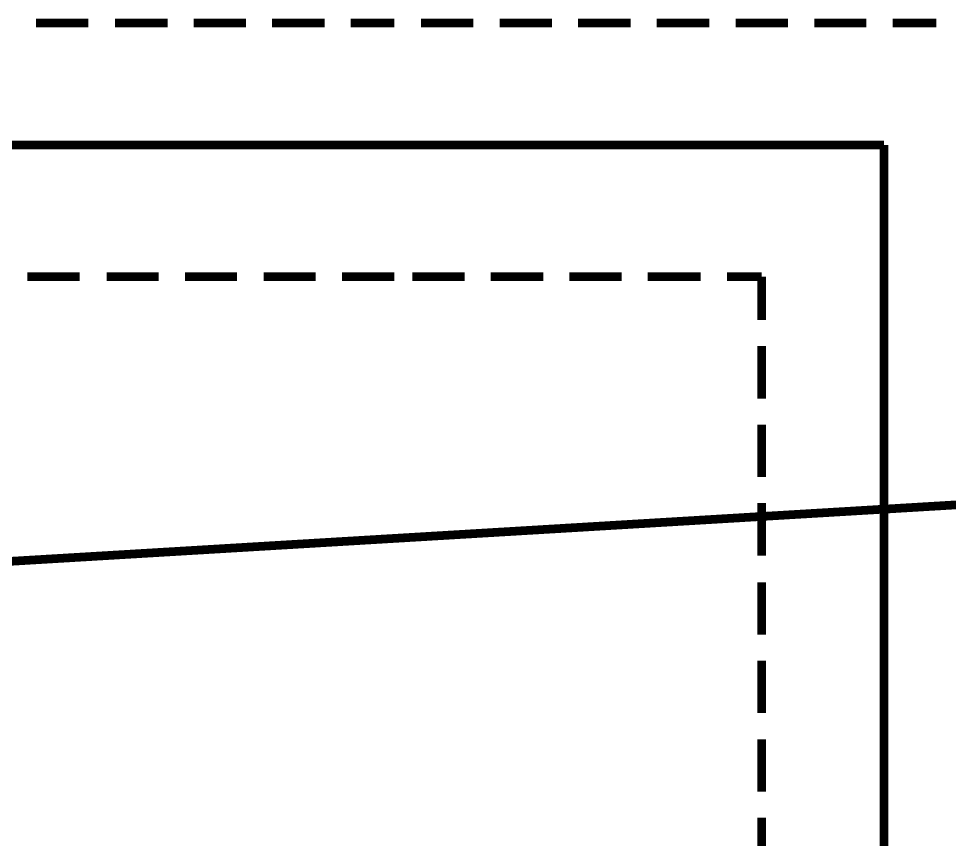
# Model space of a CAD drawing. Header units: metres. Extents: x -593 to 248, y 430 to 1024.
# Drawn here: x -22.889 to -18.372, y 685.426 to 689.411 of the extents above; entities that cross this region are included whole.
import ezdxf

# ---------------------------------------------------------------- set-up
doc = ezdxf.new("R2010")
doc.units = ezdxf.units.M
doc.header["$MEASUREMENT"] = 0
doc.layers.add('C00-00-00-BLACK', color=7, linetype='Continuous')
doc.layers.add('CFF-00-00', color=1, linetype='Continuous')

msp = doc.modelspace()

# ---------------------------------------------------------------- linework, layer by layer
at = {"layer": 'C00-00-00-BLACK', "const_width": 0.0423}
for points in [[(-22.5504, 689.3894), (-22.8041, 689.3894)], [(-22.1662, 689.3894), (-22.4209, 689.3894)], [(-21.7856, 689.3894), (-22.0392, 689.3894)], [(-21.4039, 689.3894), (-21.6589, 689.3894)], [(-21.0663, 689.3894), (-21.2772, 689.3894)], [(-20.6821, 689.3894), (-20.9368, 689.3894)], [(-20.3014, 689.3894), (-20.5551, 689.3894)], [(-19.9197, 689.3894), (-20.1748, 689.3894)], [(-19.5366, 689.3894), (-19.7931, 689.3894)], [(-19.1549, 689.3894), (-19.41, 689.3894)], [(-18.7746, 689.3894), (-19.0283, 689.3894)], [(-18.4356, 689.3894), (-18.648, 689.3894)], [(-18.6893, 688.7964), (-26.5343, 688.7964)], [(-18.6893, 673.0704), (-18.6893, 688.7964)], [(-22.592, 688.1584), (-22.8467, 688.1584)], [(-22.2089, 688.1584), (-22.4622, 688.1584)], [(-21.8286, 688.1584), (-22.0819, 688.1584)], [(-21.4469, 688.1584), (-21.7002, 688.1584)], [(-21.0663, 688.1584), (-21.3199, 688.1584)], [(-20.7248, 688.1584), (-20.9781, 688.1584)], [(-20.3431, 688.1584), (-20.5978, 688.1584)], [(-19.9624, 688.1584), (-20.2161, 688.1584)], [(-19.5797, 688.1584), (-19.8358, 688.1584)], [(-19.2833, 688.1584), (-19.4513, 688.1584)], [(-19.2833, 687.9474), (-19.2833, 688.1584)], [(-19.2833, 687.5654), (-19.2833, 687.8214)], [(-19.2833, 687.1854), (-19.2833, 687.4394)], [(-19.2833, 686.8034), (-19.2833, 687.0584)], [(-19.2833, 686.4204), (-19.2833, 686.6744)], [(-19.2833, 686.0394), (-19.2833, 686.2934)], [(-19.2833, 685.6584), (-19.2833, 685.9124)], [(-19.2833, 685.3194), (-19.2833, 685.5314)]]:
    msp.add_lwpolyline(points, dxfattribs=at)
at = {"layer": 'CFF-00-00', "const_width": 0.0423}
msp.add_lwpolyline([(-11.0989, 687.4824), (-24.6272, 686.6744)], dxfattribs=at)

doc.saveas('drawing.dxf')
